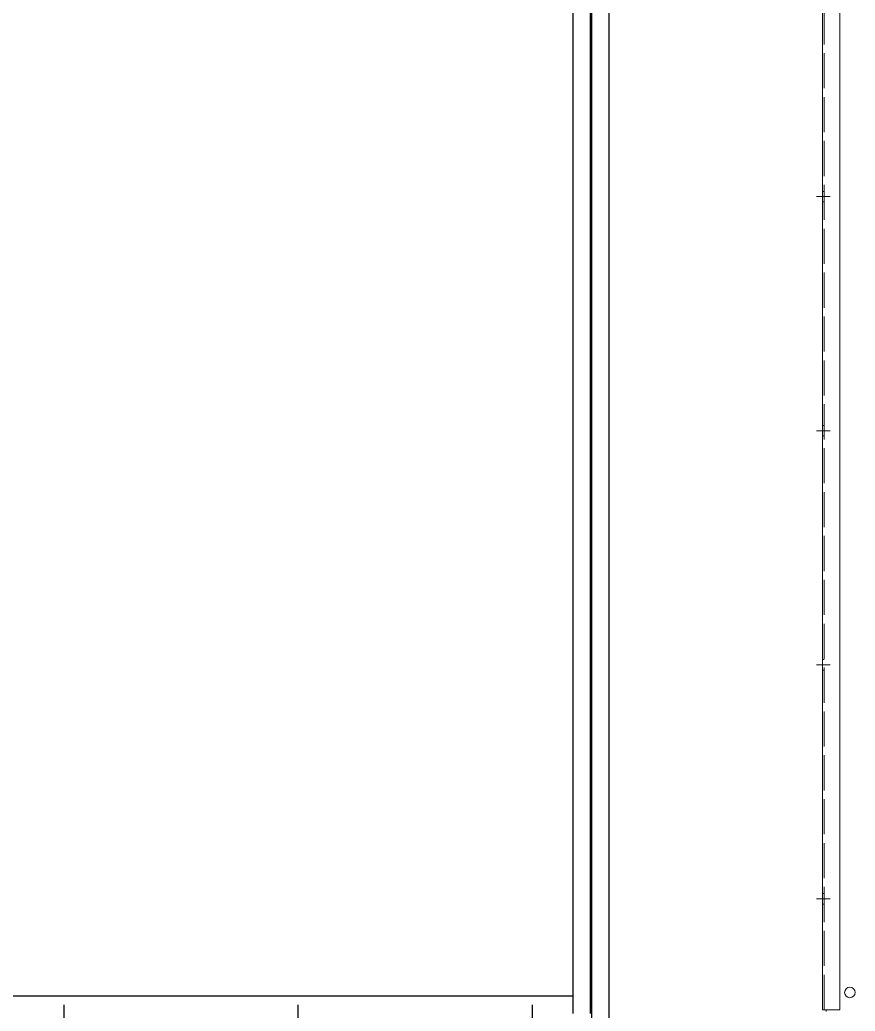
# Model space of a CAD drawing. Header units: millimetres. Extents: x 2711 to 34823, y 3042 to 25750.
# Drawn here: x 15577 to 16290, y 11353 to 12201 of the extents above; entities that cross this region are included whole.
import ezdxf

# ---------------------------------------------------------------- set-up
doc = ezdxf.new("R2010")
doc.units = ezdxf.units.MM
doc.linetypes.add('CENTER', pattern=[2, 1.25, -0.25, 0.25, -0.25])
doc.linetypes.add('DASHED', pattern=[15, 12, -3])
doc.layers.add('center', color=1, linetype='CENTER')

# ---------------------------------------------------------------- blocks, each defined once
blk = doc.blocks.new('A$C66D76F0F')
at = {"color": 7, "lineweight": 13, "ltscale": 2.5}
for p, q in [((5, 2857.9), (5, 8.1)), ((20, 8.1), (20, 2758)), ((5, 8.1), (8.1, 8.1)), ((8.1, 8.1), (20, 8.1)), ((8.1, 6.6), (8.1, 8.1))]:
    blk.add_line(p, q, dxfattribs=at)
at = {"color": 7, "linetype": 'DASHED', "lineweight": 13, "ltscale": 2.5}
for p, q in [((6.6, 8.1), (6.6, 2857.9)), ((5, 707.5), (6.6, 707.5)), ((5, 698.5), (6.6, 698.5)), ((5, 507.5), (6.6, 507.5)), ((5, 498.5), (6.6, 498.5)), ((5, 307.5), (6.6, 307.5)), ((5, 298.5), (6.6, 298.5)), ((5, 107.5), (6.6, 107.5)), ((5, 98.5), (6.6, 98.5))]:
    blk.add_line(p, q, dxfattribs=at)
at = {"color": 7, "lineweight": 5}
for p, q in [((0, 703), (11.6, 703)), ((0, 503), (11.6, 503)), ((0, 303), (11.6, 303)), ((0, 103), (11.6, 103))]:
    blk.add_line(p, q, dxfattribs=at)
at = {"color": 7, "lineweight": 13}
blk.add_circle((28.49, 23), 4.5, dxfattribs=at)
blk = doc.blocks.new('A$C30E44EA2')
for p, q in [((1085, 9.5), (1085, 2715.5)), ((1100, 9.5), (1100, 2715.5)), ((1100, 9.5), (1100, 2715.5)), ((99, 24.5), (1085, 24.5))]:
    blk.add_line(p, q)
at = {"layer": 'center'}
for p, q in [((650, 17), (650, 0)), ((850, 17), (850, 0)), ((1050, 17), (1050, 0))]:
    blk.add_line(p, q, dxfattribs=at)
blk = doc.blocks.new('A$C1AFF22E1')
for p, q in [((1010.5, 0), (1010.5, 2966)), ((1025.5, 0), (1025.5, 2966))]:
    blk.add_line(p, q)
blk = doc.blocks.new('1')
at = {"color": 7}
for name, p in [('A$C66D76F0F', (16257.05, 11346.46)), ('A$C30E44EA2', (14964.05, 11341.95))]:
    blk.add_blockref(name, p, dxfattribs=at)
at = {"color": 2}
blk.add_blockref('A$C1AFF22E1', (15054.55, 11115.45), dxfattribs=at)

msp = doc.modelspace()

# ---------------------------------------------------------------- block references
msp.add_blockref('1', (0, 0))

doc.saveas('drawing.dxf')
